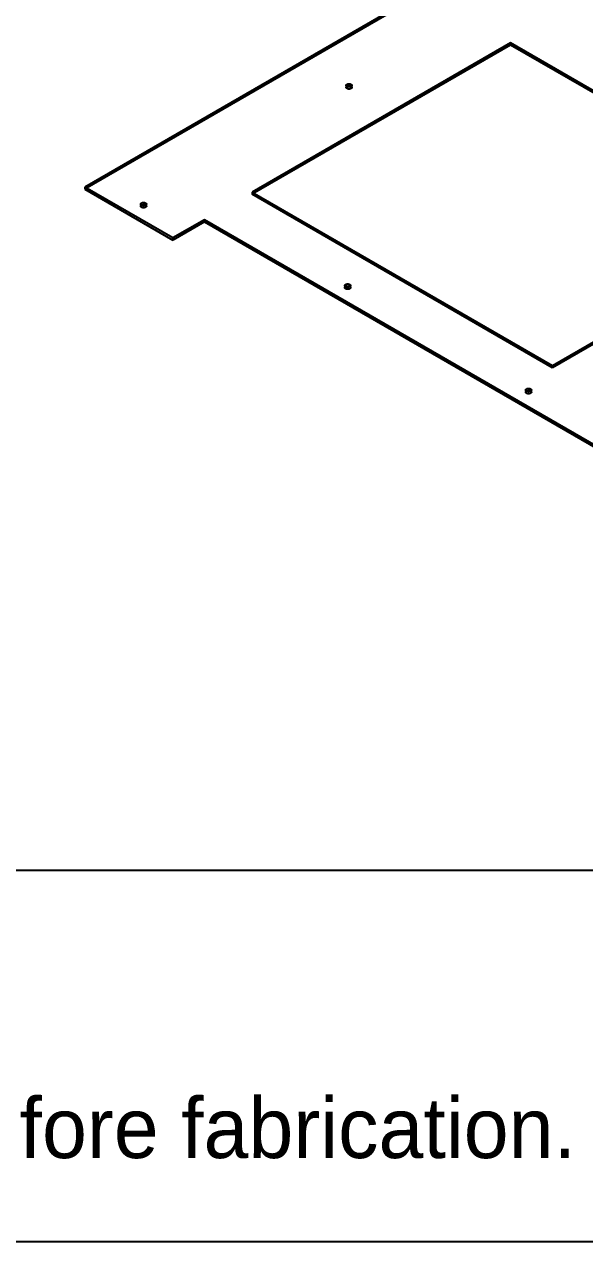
# Model space of a CAD drawing. Header units: inches. Extents: x 5 to 369, y 5 to 237.
# Drawn here: x 97.32 to 115.76, y 5.19 to 45.23 of the extents above; entities that cross this region are included whole.
import ezdxf

# ---------------------------------------------------------------- set-up
doc = ezdxf.new("R2010")
doc.units = ezdxf.units.IN
doc.header["$MEASUREMENT"] = 0

msp = doc.modelspace()

# ---------------------------------------------------------------- linework, layer by layer
at = {"layer": 'OUTLINE'}
for p, q in [((113.319, 47.972), (99.306, 39.881)), ((113.319, 47.902), (99.306, 39.812)), ((113.319, 44.623), (104.814, 39.712)), ((113.319, 44.553), (104.814, 39.643)), ((123.199, 38.919), (113.319, 44.623)), ((113.319, 44.623), (113.319, 44.553)), ((123.199, 38.849), (113.319, 44.553)), ((107.911, 43.241), (107.912, 43.243)), ((107.912, 43.243), (107.913, 43.246)), ((107.913, 43.246), (107.915, 43.248)), ((107.915, 43.248), (107.917, 43.25)), ((107.917, 43.25), (107.919, 43.253)), ((107.919, 43.253), (107.921, 43.255)), ((107.921, 43.255), (107.924, 43.257)), ((107.924, 43.257), (107.926, 43.26)), ((107.926, 43.26), (107.929, 43.262)), ((107.929, 43.262), (107.932, 43.264)), ((107.932, 43.264), (107.935, 43.266)), ((107.935, 43.266), (107.939, 43.267)), ((107.939, 43.267), (107.942, 43.269)), ((107.942, 43.269), (107.946, 43.271)), ((107.946, 43.271), (107.95, 43.272)), ((107.95, 43.272), (107.953, 43.274)), ((107.953, 43.274), (107.957, 43.275)), ((107.957, 43.275), (107.962, 43.276)), ((107.962, 43.276), (107.966, 43.277)), ((107.966, 43.277), (107.97, 43.278)), ((107.97, 43.278), (107.974, 43.279)), ((107.974, 43.279), (107.979, 43.28)), ((107.979, 43.28), (107.983, 43.28)), ((107.983, 43.28), (107.988, 43.281)), ((107.988, 43.281), (107.992, 43.281)), ((107.992, 43.281), (107.997, 43.281)), ((107.997, 43.281), (108.001, 43.281)), ((108.001, 43.281), (108.006, 43.281)), ((108.006, 43.281), (108.011, 43.281)), ((108.011, 43.281), (108.015, 43.281)), ((108.015, 43.281), (108.02, 43.28)), ((108.02, 43.28), (108.024, 43.28)), ((108.024, 43.28), (108.029, 43.279)), ((108.029, 43.279), (108.033, 43.278)), ((108.033, 43.278), (108.037, 43.277)), ((108.037, 43.277), (108.041, 43.276)), ((108.041, 43.276), (108.046, 43.275)), ((108.046, 43.275), (108.05, 43.274)), ((108.05, 43.274), (108.053, 43.272)), ((108.053, 43.272), (108.057, 43.271)), ((108.057, 43.271), (108.061, 43.269)), ((108.061, 43.269), (108.064, 43.267)), ((108.064, 43.267), (108.068, 43.266)), ((108.068, 43.266), (108.071, 43.264)), ((108.068, 43.196), (108.068, 43.266)), ((108.071, 43.264), (108.074, 43.262)), ((108.074, 43.262), (108.077, 43.26)), ((108.077, 43.26), (108.079, 43.257)), ((108.079, 43.257), (108.082, 43.255)), ((108.082, 43.255), (108.084, 43.253)), ((108.084, 43.253), (108.086, 43.25)), ((108.086, 43.25), (108.088, 43.248)), ((108.088, 43.248), (108.09, 43.246)), ((108.09, 43.246), (108.091, 43.243)), ((108.091, 43.243), (108.092, 43.241)), ((107.908, 43.233), (107.909, 43.235)), ((107.908, 43.23), (107.908, 43.233)), ((107.908, 43.227), (107.908, 43.23)), ((107.908, 43.225), (107.908, 43.227)), ((107.908, 43.222), (107.908, 43.225)), ((107.909, 43.219), (107.908, 43.222)), ((107.908, 43.163), (107.909, 43.166)), ((107.908, 43.16), (107.908, 43.163)), ((107.908, 43.158), (107.908, 43.16)), ((107.908, 43.155), (107.908, 43.158)), ((107.908, 43.152), (107.908, 43.155)), ((107.909, 43.15), (107.908, 43.152)), ((107.909, 43.235), (107.91, 43.238)), ((107.91, 43.217), (107.909, 43.219)), ((107.909, 43.166), (107.91, 43.168)), ((107.91, 43.147), (107.909, 43.15)), ((107.91, 43.238), (107.911, 43.241)), ((107.911, 43.214), (107.91, 43.217)), ((107.91, 43.168), (107.911, 43.171)), ((107.911, 43.144), (107.91, 43.147)), ((107.912, 43.212), (107.911, 43.214)), ((107.911, 43.171), (107.912, 43.173)), ((107.912, 43.142), (107.911, 43.144)), ((107.913, 43.209), (107.912, 43.212)), ((107.912, 43.173), (107.913, 43.176)), ((107.913, 43.139), (107.912, 43.142)), ((107.915, 43.207), (107.913, 43.209)), ((107.913, 43.176), (107.915, 43.178)), ((107.915, 43.137), (107.913, 43.139)), ((107.917, 43.204), (107.915, 43.207)), ((107.915, 43.178), (107.917, 43.181)), ((107.917, 43.135), (107.915, 43.137)), ((107.919, 43.202), (107.917, 43.204)), ((107.917, 43.181), (107.919, 43.183)), ((107.919, 43.132), (107.917, 43.135)), ((107.921, 43.2), (107.919, 43.202)), ((107.919, 43.183), (107.921, 43.185)), ((107.921, 43.13), (107.919, 43.132)), ((107.924, 43.197), (107.921, 43.2)), ((107.921, 43.185), (107.924, 43.188)), ((107.924, 43.128), (107.921, 43.13)), ((107.926, 43.195), (107.924, 43.197)), ((107.924, 43.188), (107.926, 43.19)), ((107.926, 43.125), (107.924, 43.128)), ((107.929, 43.193), (107.926, 43.195)), ((107.926, 43.19), (107.929, 43.192)), ((107.929, 43.123), (107.926, 43.125)), ((107.929, 43.192), (107.932, 43.194)), ((107.932, 43.191), (107.929, 43.193)), ((107.932, 43.121), (107.929, 43.123)), ((107.932, 43.194), (107.935, 43.196)), ((107.935, 43.189), (107.932, 43.191)), ((107.935, 43.119), (107.932, 43.121)), ((107.935, 43.196), (107.939, 43.198)), ((107.939, 43.187), (107.935, 43.189)), ((107.935, 43.119), (107.935, 43.189)), ((107.939, 43.118), (107.935, 43.119)), ((107.939, 43.198), (107.942, 43.199)), ((107.942, 43.186), (107.939, 43.187)), ((107.942, 43.116), (107.939, 43.118)), ((107.942, 43.199), (107.946, 43.201)), ((107.946, 43.184), (107.942, 43.186)), ((107.946, 43.114), (107.942, 43.116)), ((107.946, 43.201), (107.95, 43.202)), ((107.95, 43.183), (107.946, 43.184)), ((107.95, 43.113), (107.946, 43.114)), ((107.95, 43.202), (107.953, 43.204)), ((107.953, 43.181), (107.95, 43.183)), ((107.953, 43.111), (107.95, 43.113)), ((107.953, 43.204), (107.957, 43.205)), ((107.957, 43.18), (107.953, 43.181)), ((107.957, 43.11), (107.953, 43.111)), ((107.957, 43.205), (107.962, 43.206)), ((107.962, 43.179), (107.957, 43.18)), ((107.962, 43.109), (107.957, 43.11)), ((107.962, 43.206), (107.966, 43.207)), ((107.966, 43.178), (107.962, 43.179)), ((107.966, 43.108), (107.962, 43.109)), ((107.966, 43.207), (107.97, 43.208)), ((107.97, 43.177), (107.966, 43.178)), ((107.97, 43.107), (107.966, 43.108)), ((107.97, 43.208), (107.974, 43.209)), ((107.974, 43.176), (107.97, 43.177)), ((107.974, 43.106), (107.97, 43.107)), ((107.974, 43.209), (107.979, 43.21)), ((107.979, 43.175), (107.974, 43.176)), ((107.979, 43.105), (107.974, 43.106)), ((107.979, 43.21), (107.983, 43.211)), ((107.983, 43.174), (107.979, 43.175)), ((107.983, 43.105), (107.979, 43.105)), ((107.983, 43.211), (107.988, 43.211)), ((107.988, 43.174), (107.983, 43.174)), ((107.988, 43.104), (107.983, 43.105)), ((107.988, 43.211), (107.992, 43.211)), ((107.992, 43.174), (107.988, 43.174)), ((107.992, 43.104), (107.988, 43.104)), ((107.992, 43.211), (107.997, 43.212)), ((107.997, 43.173), (107.992, 43.174)), ((107.997, 43.104), (107.992, 43.104)), ((107.997, 43.212), (108.001, 43.212)), ((108.001, 43.173), (107.997, 43.173)), ((108.001, 43.104), (107.997, 43.104)), ((108.001, 43.212), (108.006, 43.212)), ((108.006, 43.173), (108.001, 43.173)), ((108.006, 43.104), (108.001, 43.104)), ((108.006, 43.212), (108.011, 43.211)), ((108.011, 43.174), (108.006, 43.173)), ((108.011, 43.104), (108.006, 43.104)), ((108.011, 43.211), (108.015, 43.211)), ((108.015, 43.174), (108.011, 43.174)), ((108.015, 43.104), (108.011, 43.104)), ((108.015, 43.211), (108.02, 43.211)), ((108.02, 43.174), (108.015, 43.174)), ((108.02, 43.105), (108.015, 43.104)), ((108.02, 43.211), (108.024, 43.21)), ((108.024, 43.175), (108.02, 43.174)), ((108.024, 43.105), (108.02, 43.105)), ((108.024, 43.21), (108.029, 43.209)), ((108.029, 43.176), (108.024, 43.175)), ((108.029, 43.106), (108.024, 43.105)), ((108.029, 43.209), (108.033, 43.208)), ((108.033, 43.177), (108.029, 43.176)), ((108.033, 43.107), (108.029, 43.106)), ((108.033, 43.208), (108.037, 43.207)), ((108.037, 43.178), (108.033, 43.177)), ((108.037, 43.108), (108.033, 43.107)), ((108.037, 43.207), (108.041, 43.206)), ((108.041, 43.179), (108.037, 43.178)), ((108.041, 43.109), (108.037, 43.108)), ((108.041, 43.206), (108.046, 43.205)), ((108.046, 43.18), (108.041, 43.179)), ((108.046, 43.11), (108.041, 43.109)), ((108.046, 43.205), (108.05, 43.204)), ((108.05, 43.181), (108.046, 43.18)), ((108.05, 43.111), (108.046, 43.11)), ((108.05, 43.204), (108.053, 43.202)), ((108.053, 43.183), (108.05, 43.181)), ((108.053, 43.113), (108.05, 43.111)), ((108.053, 43.202), (108.057, 43.201)), ((108.057, 43.184), (108.053, 43.183)), ((108.057, 43.114), (108.053, 43.113)), ((108.057, 43.201), (108.061, 43.199)), ((108.061, 43.186), (108.057, 43.184)), ((108.061, 43.116), (108.057, 43.114)), ((108.061, 43.199), (108.064, 43.198)), ((108.064, 43.187), (108.061, 43.186)), ((108.064, 43.118), (108.061, 43.116)), ((108.064, 43.198), (108.068, 43.196)), ((108.068, 43.189), (108.064, 43.187)), ((108.068, 43.119), (108.064, 43.118)), ((108.068, 43.196), (108.071, 43.194)), ((108.071, 43.191), (108.068, 43.189)), ((108.071, 43.121), (108.068, 43.119)), ((108.071, 43.194), (108.074, 43.192)), ((108.074, 43.193), (108.071, 43.191)), ((108.074, 43.123), (108.071, 43.121)), ((108.077, 43.195), (108.074, 43.193)), ((108.074, 43.192), (108.077, 43.19)), ((108.077, 43.125), (108.074, 43.123)), ((108.079, 43.197), (108.077, 43.195)), ((108.077, 43.19), (108.079, 43.188)), ((108.079, 43.128), (108.077, 43.125)), ((108.082, 43.2), (108.079, 43.197)), ((108.079, 43.188), (108.082, 43.185)), ((108.082, 43.13), (108.079, 43.128)), ((108.084, 43.202), (108.082, 43.2)), ((108.082, 43.185), (108.084, 43.183)), ((108.084, 43.132), (108.082, 43.13)), ((108.086, 43.204), (108.084, 43.202)), ((108.084, 43.183), (108.086, 43.181)), ((108.086, 43.135), (108.084, 43.132)), ((108.088, 43.207), (108.086, 43.204)), ((108.086, 43.181), (108.088, 43.178)), ((108.088, 43.137), (108.086, 43.135)), ((108.09, 43.209), (108.088, 43.207)), ((108.088, 43.178), (108.09, 43.176)), ((108.09, 43.139), (108.088, 43.137)), ((108.091, 43.212), (108.09, 43.209)), ((108.09, 43.176), (108.091, 43.173)), ((108.091, 43.142), (108.09, 43.139)), ((108.092, 43.214), (108.091, 43.212)), ((108.091, 43.173), (108.092, 43.171)), ((108.092, 43.144), (108.091, 43.142)), ((108.092, 43.241), (108.093, 43.238)), ((108.093, 43.217), (108.092, 43.214)), ((108.092, 43.171), (108.093, 43.168)), ((108.093, 43.147), (108.092, 43.144)), ((108.093, 43.238), (108.094, 43.235)), ((108.094, 43.219), (108.093, 43.217)), ((108.093, 43.168), (108.094, 43.166)), ((108.094, 43.15), (108.093, 43.147)), ((108.094, 43.235), (108.095, 43.233)), ((108.095, 43.222), (108.094, 43.219)), ((108.094, 43.166), (108.095, 43.163)), ((108.095, 43.152), (108.094, 43.15)), ((108.095, 43.233), (108.095, 43.23)), ((108.095, 43.23), (108.095, 43.227)), ((108.095, 43.227), (108.095, 43.225)), ((108.095, 43.225), (108.095, 43.222)), ((108.095, 43.163), (108.095, 43.16)), ((108.095, 43.16), (108.095, 43.158)), ((108.095, 43.158), (108.095, 43.155)), ((108.095, 43.155), (108.095, 43.152)), ((99.306, 39.881), (99.306, 39.812)), ((102.206, 38.207), (99.306, 39.881)), ((99.306, 39.812), (102.206, 38.137)), ((104.814, 39.712), (114.694, 34.008)), ((104.814, 39.712), (104.814, 39.643)), ((114.694, 33.938), (104.814, 39.643)), ((101.146, 39.328), (101.147, 39.331)), ((101.146, 39.326), (101.146, 39.328)), ((101.146, 39.323), (101.146, 39.326)), ((101.146, 39.32), (101.146, 39.323)), ((101.146, 39.318), (101.146, 39.32)), ((101.147, 39.315), (101.146, 39.318)), ((101.146, 39.259), (101.147, 39.261)), ((101.146, 39.256), (101.146, 39.259)), ((101.146, 39.253), (101.146, 39.256)), ((101.146, 39.251), (101.146, 39.253)), ((101.146, 39.248), (101.146, 39.251)), ((101.147, 39.245), (101.146, 39.248)), ((101.147, 39.331), (101.148, 39.334)), ((101.148, 39.313), (101.147, 39.315)), ((101.147, 39.261), (101.148, 39.264)), ((101.148, 39.243), (101.147, 39.245)), ((101.148, 39.334), (101.149, 39.336)), ((101.149, 39.31), (101.148, 39.313)), ((101.148, 39.264), (101.149, 39.266)), ((101.149, 39.24), (101.148, 39.243)), ((101.149, 39.336), (101.15, 39.339)), ((101.15, 39.307), (101.149, 39.31)), ((101.149, 39.266), (101.15, 39.269)), ((101.15, 39.238), (101.149, 39.24)), ((101.15, 39.339), (101.151, 39.341)), ((101.151, 39.305), (101.15, 39.307)), ((101.15, 39.269), (101.151, 39.271)), ((101.151, 39.341), (101.153, 39.344)), ((101.153, 39.302), (101.151, 39.305)), ((101.151, 39.271), (101.153, 39.274)), ((101.153, 39.344), (101.155, 39.346)), ((101.155, 39.3), (101.153, 39.302)), ((101.153, 39.274), (101.155, 39.276)), ((101.155, 39.346), (101.157, 39.349)), ((101.157, 39.298), (101.155, 39.3)), ((101.155, 39.276), (101.157, 39.279)), ((101.157, 39.349), (101.159, 39.351)), ((101.159, 39.295), (101.157, 39.298)), ((101.157, 39.279), (101.159, 39.281)), ((101.159, 39.351), (101.161, 39.353)), ((101.161, 39.293), (101.159, 39.295)), ((101.159, 39.281), (101.161, 39.283)), ((101.161, 39.353), (101.164, 39.355)), ((101.164, 39.291), (101.161, 39.293)), ((101.161, 39.283), (101.164, 39.285)), ((101.164, 39.355), (101.167, 39.357)), ((101.167, 39.289), (101.164, 39.291)), ((101.164, 39.285), (101.167, 39.288)), ((101.167, 39.357), (101.17, 39.359)), ((101.167, 39.288), (101.17, 39.29)), ((101.17, 39.287), (101.167, 39.289)), ((101.17, 39.359), (101.173, 39.361)), ((101.17, 39.29), (101.173, 39.291)), ((101.173, 39.285), (101.17, 39.287)), ((101.173, 39.361), (101.176, 39.363)), ((101.173, 39.291), (101.176, 39.293)), ((101.173, 39.215), (101.173, 39.285)), ((101.176, 39.283), (101.173, 39.285)), ((101.176, 39.363), (101.18, 39.365)), ((101.176, 39.293), (101.18, 39.295)), ((101.18, 39.281), (101.176, 39.283)), ((101.18, 39.365), (101.184, 39.366)), ((101.18, 39.295), (101.184, 39.297)), ((101.184, 39.28), (101.18, 39.281)), ((101.184, 39.366), (101.187, 39.368)), ((101.184, 39.297), (101.187, 39.298)), ((101.187, 39.278), (101.184, 39.28)), ((101.187, 39.368), (101.191, 39.369)), ((101.187, 39.298), (101.191, 39.3)), ((101.191, 39.277), (101.187, 39.278)), ((101.191, 39.369), (101.195, 39.371)), ((101.191, 39.3), (101.195, 39.301)), ((101.195, 39.275), (101.191, 39.277)), ((101.195, 39.371), (101.199, 39.372)), ((101.195, 39.301), (101.199, 39.302)), ((101.199, 39.274), (101.195, 39.275)), ((101.199, 39.372), (101.203, 39.373)), ((101.199, 39.302), (101.203, 39.303)), ((101.203, 39.273), (101.199, 39.274)), ((101.203, 39.373), (101.208, 39.374)), ((101.203, 39.303), (101.208, 39.304)), ((101.208, 39.272), (101.203, 39.273)), ((101.208, 39.374), (101.212, 39.375)), ((101.208, 39.304), (101.212, 39.305)), ((101.212, 39.271), (101.208, 39.272)), ((101.212, 39.375), (101.217, 39.375)), ((101.212, 39.305), (101.217, 39.306)), ((101.217, 39.271), (101.212, 39.271)), ((101.217, 39.375), (101.221, 39.376)), ((101.217, 39.306), (101.221, 39.306)), ((101.221, 39.27), (101.217, 39.271)), ((101.221, 39.376), (101.225, 39.376)), ((101.221, 39.306), (101.225, 39.307)), ((101.225, 39.27), (101.221, 39.27)), ((101.225, 39.376), (101.23, 39.377)), ((101.225, 39.307), (101.23, 39.307)), ((101.23, 39.269), (101.225, 39.27)), ((101.23, 39.377), (101.235, 39.377)), ((101.23, 39.307), (101.235, 39.307)), ((101.235, 39.269), (101.23, 39.269)), ((101.235, 39.377), (101.239, 39.377)), ((101.235, 39.307), (101.239, 39.307)), ((101.239, 39.269), (101.235, 39.269)), ((101.239, 39.377), (101.244, 39.377)), ((101.239, 39.307), (101.244, 39.307)), ((101.244, 39.269), (101.239, 39.269)), ((101.244, 39.377), (101.248, 39.377)), ((101.244, 39.307), (101.248, 39.307)), ((101.248, 39.269), (101.244, 39.269)), ((101.248, 39.377), (101.253, 39.376)), ((101.248, 39.307), (101.253, 39.307)), ((101.253, 39.27), (101.248, 39.269)), ((101.253, 39.376), (101.257, 39.376)), ((101.253, 39.307), (101.257, 39.306)), ((101.257, 39.27), (101.253, 39.27)), ((101.257, 39.376), (101.262, 39.375)), ((101.257, 39.306), (101.262, 39.306)), ((101.262, 39.271), (101.257, 39.27)), ((101.262, 39.375), (101.266, 39.375)), ((101.262, 39.306), (101.266, 39.305)), ((101.266, 39.271), (101.262, 39.271)), ((101.266, 39.375), (101.271, 39.374)), ((101.266, 39.305), (101.271, 39.304)), ((101.271, 39.272), (101.266, 39.271)), ((101.271, 39.374), (101.275, 39.373)), ((101.271, 39.304), (101.275, 39.303)), ((101.275, 39.273), (101.271, 39.272)), ((101.275, 39.373), (101.279, 39.372)), ((101.275, 39.303), (101.279, 39.302)), ((101.279, 39.274), (101.275, 39.273)), ((101.279, 39.372), (101.283, 39.371)), ((101.279, 39.302), (101.283, 39.301)), ((101.283, 39.275), (101.279, 39.274)), ((101.283, 39.371), (101.287, 39.369)), ((101.283, 39.301), (101.287, 39.3)), ((101.287, 39.277), (101.283, 39.275)), ((101.287, 39.369), (101.291, 39.368)), ((101.287, 39.3), (101.291, 39.298)), ((101.291, 39.278), (101.287, 39.277)), ((101.291, 39.368), (101.295, 39.366)), ((101.291, 39.298), (101.295, 39.297)), ((101.295, 39.28), (101.291, 39.278)), ((101.295, 39.366), (101.299, 39.365)), ((101.295, 39.297), (101.299, 39.295)), ((101.299, 39.281), (101.295, 39.28)), ((101.299, 39.365), (101.302, 39.363)), ((101.299, 39.295), (101.302, 39.293)), ((101.302, 39.283), (101.299, 39.281)), ((101.302, 39.363), (101.305, 39.361)), ((101.302, 39.293), (101.305, 39.291)), ((101.305, 39.285), (101.302, 39.283)), ((101.305, 39.361), (101.308, 39.359)), ((101.305, 39.291), (101.305, 39.361)), ((101.305, 39.291), (101.308, 39.29)), ((101.308, 39.287), (101.305, 39.285)), ((101.308, 39.359), (101.311, 39.357)), ((101.308, 39.29), (101.311, 39.288)), ((101.311, 39.289), (101.308, 39.287)), ((101.311, 39.357), (101.314, 39.355)), ((101.314, 39.291), (101.311, 39.289)), ((101.311, 39.288), (101.314, 39.285)), ((101.314, 39.355), (101.317, 39.353)), ((101.317, 39.293), (101.314, 39.291)), ((101.314, 39.285), (101.317, 39.283)), ((101.317, 39.353), (101.319, 39.351)), ((101.319, 39.295), (101.317, 39.293)), ((101.317, 39.283), (101.319, 39.281)), ((101.319, 39.351), (101.322, 39.349)), ((101.322, 39.298), (101.319, 39.295)), ((101.319, 39.281), (101.322, 39.279)), ((101.322, 39.349), (101.324, 39.346)), ((101.324, 39.3), (101.322, 39.298)), ((101.322, 39.279), (101.324, 39.276)), ((101.324, 39.346), (101.326, 39.344)), ((101.326, 39.302), (101.324, 39.3)), ((101.324, 39.276), (101.326, 39.274)), ((101.326, 39.344), (101.327, 39.341)), ((101.327, 39.305), (101.326, 39.302)), ((101.326, 39.274), (101.327, 39.271)), ((101.327, 39.341), (101.329, 39.339)), ((101.329, 39.307), (101.327, 39.305)), ((101.327, 39.271), (101.329, 39.269)), ((101.329, 39.339), (101.33, 39.336)), ((101.33, 39.31), (101.329, 39.307)), ((101.329, 39.269), (101.33, 39.266)), ((101.33, 39.24), (101.329, 39.238)), ((101.33, 39.336), (101.331, 39.334)), ((101.331, 39.313), (101.33, 39.31)), ((101.33, 39.266), (101.331, 39.264)), ((101.331, 39.243), (101.33, 39.24)), ((101.331, 39.334), (101.332, 39.331)), ((101.332, 39.315), (101.331, 39.313)), ((101.331, 39.264), (101.332, 39.261)), ((101.332, 39.245), (101.331, 39.243)), ((101.332, 39.331), (101.332, 39.328)), ((101.332, 39.328), (101.333, 39.326)), ((101.333, 39.32), (101.332, 39.318)), ((101.332, 39.318), (101.332, 39.315)), ((101.332, 39.261), (101.332, 39.259)), ((101.332, 39.259), (101.333, 39.256)), ((101.333, 39.251), (101.332, 39.248)), ((101.332, 39.248), (101.332, 39.245)), ((101.333, 39.326), (101.333, 39.323)), ((101.333, 39.323), (101.333, 39.32)), ((101.333, 39.256), (101.333, 39.253)), ((101.333, 39.253), (101.333, 39.251)), ((101.151, 39.235), (101.15, 39.238)), ((101.153, 39.233), (101.151, 39.235)), ((101.155, 39.23), (101.153, 39.233)), ((101.157, 39.228), (101.155, 39.23)), ((101.159, 39.226), (101.157, 39.228)), ((101.161, 39.223), (101.159, 39.226)), ((101.164, 39.221), (101.161, 39.223)), ((101.167, 39.219), (101.164, 39.221)), ((101.17, 39.217), (101.167, 39.219)), ((101.173, 39.215), (101.17, 39.217)), ((101.176, 39.213), (101.173, 39.215)), ((101.18, 39.212), (101.176, 39.213)), ((101.184, 39.21), (101.18, 39.212)), ((101.187, 39.208), (101.184, 39.21)), ((101.191, 39.207), (101.187, 39.208)), ((101.195, 39.206), (101.191, 39.207)), ((101.199, 39.205), (101.195, 39.206)), ((101.203, 39.203), (101.199, 39.205)), ((101.208, 39.202), (101.203, 39.203)), ((101.212, 39.202), (101.208, 39.202)), ((101.217, 39.201), (101.212, 39.202)), ((101.221, 39.2), (101.217, 39.201)), ((101.225, 39.2), (101.221, 39.2)), ((101.23, 39.2), (101.225, 39.2)), ((101.235, 39.199), (101.23, 39.2)), ((101.239, 39.199), (101.235, 39.199)), ((101.244, 39.199), (101.239, 39.199)), ((101.248, 39.2), (101.244, 39.199)), ((101.253, 39.2), (101.248, 39.2)), ((101.257, 39.2), (101.253, 39.2)), ((101.262, 39.201), (101.257, 39.2)), ((101.266, 39.202), (101.262, 39.201)), ((101.271, 39.202), (101.266, 39.202)), ((101.275, 39.203), (101.271, 39.202)), ((101.279, 39.205), (101.275, 39.203)), ((101.283, 39.206), (101.279, 39.205)), ((101.287, 39.207), (101.283, 39.206)), ((101.291, 39.208), (101.287, 39.207)), ((101.295, 39.21), (101.291, 39.208)), ((101.299, 39.212), (101.295, 39.21)), ((101.302, 39.213), (101.299, 39.212)), ((101.305, 39.215), (101.302, 39.213)), ((101.308, 39.217), (101.305, 39.215)), ((101.311, 39.219), (101.308, 39.217)), ((101.314, 39.221), (101.311, 39.219)), ((101.317, 39.223), (101.314, 39.221)), ((101.319, 39.226), (101.317, 39.223)), ((101.322, 39.228), (101.319, 39.226)), ((101.324, 39.23), (101.322, 39.228)), ((101.326, 39.233), (101.324, 39.23)), ((101.327, 39.235), (101.326, 39.233)), ((101.329, 39.238), (101.327, 39.235)), ((114.694, 34.008), (123.199, 38.919)), ((123.199, 38.849), (114.694, 33.938)), ((103.243, 38.805), (102.206, 38.207)), ((103.243, 38.735), (102.206, 38.137)), ((103.243, 38.805), (103.243, 38.735)), ((128.26, 24.361), (103.243, 38.805)), ((103.243, 38.735), (128.26, 24.292)), ((102.206, 38.137), (102.206, 38.207)), ((107.863, 36.647), (107.864, 36.65)), ((107.863, 36.645), (107.863, 36.647)), ((107.863, 36.642), (107.863, 36.645)), ((107.863, 36.64), (107.863, 36.642)), ((107.863, 36.637), (107.863, 36.64)), ((107.864, 36.634), (107.863, 36.637)), ((107.863, 36.578), (107.864, 36.58)), ((107.863, 36.575), (107.863, 36.578)), ((107.863, 36.572), (107.863, 36.575)), ((107.863, 36.57), (107.863, 36.572)), ((107.863, 36.567), (107.863, 36.57)), ((107.864, 36.564), (107.863, 36.567)), ((107.864, 36.653), (107.866, 36.655)), ((107.864, 36.65), (107.864, 36.653)), ((107.864, 36.632), (107.864, 36.634)), ((107.866, 36.629), (107.864, 36.632)), ((107.864, 36.583), (107.866, 36.586)), ((107.864, 36.58), (107.864, 36.583)), ((107.864, 36.562), (107.864, 36.564)), ((107.866, 36.559), (107.864, 36.562)), ((107.866, 36.655), (107.867, 36.658)), ((107.867, 36.627), (107.866, 36.629)), ((107.866, 36.586), (107.867, 36.588)), ((107.867, 36.557), (107.866, 36.559)), ((107.867, 36.658), (107.868, 36.66)), ((107.868, 36.624), (107.867, 36.627)), ((107.867, 36.588), (107.868, 36.591)), ((107.868, 36.554), (107.867, 36.557)), ((107.868, 36.66), (107.87, 36.663)), ((107.87, 36.622), (107.868, 36.624)), ((107.868, 36.591), (107.87, 36.593)), ((107.87, 36.552), (107.868, 36.554)), ((107.87, 36.663), (107.872, 36.665)), ((107.872, 36.619), (107.87, 36.622)), ((107.87, 36.593), (107.872, 36.595)), ((107.872, 36.549), (107.87, 36.552)), ((107.872, 36.665), (107.874, 36.668)), ((107.874, 36.617), (107.872, 36.619)), ((107.872, 36.595), (107.874, 36.598)), ((107.874, 36.547), (107.872, 36.549)), ((107.874, 36.668), (107.876, 36.67)), ((107.876, 36.614), (107.874, 36.617)), ((107.874, 36.598), (107.876, 36.6)), ((107.876, 36.545), (107.874, 36.547)), ((107.876, 36.67), (107.878, 36.672)), ((107.878, 36.612), (107.876, 36.614)), ((107.876, 36.6), (107.878, 36.602)), ((107.878, 36.542), (107.876, 36.545)), ((107.878, 36.672), (107.881, 36.674)), ((107.881, 36.61), (107.878, 36.612)), ((107.878, 36.602), (107.881, 36.605)), ((107.881, 36.54), (107.878, 36.542)), ((107.881, 36.674), (107.884, 36.676)), ((107.884, 36.608), (107.881, 36.61)), ((107.881, 36.605), (107.884, 36.607)), ((107.884, 36.538), (107.881, 36.54)), ((107.884, 36.676), (107.887, 36.678)), ((107.884, 36.607), (107.887, 36.609)), ((107.887, 36.606), (107.884, 36.608)), ((107.887, 36.536), (107.884, 36.538)), ((107.887, 36.678), (107.89, 36.68)), ((107.887, 36.609), (107.89, 36.611)), ((107.89, 36.604), (107.887, 36.606)), ((107.89, 36.534), (107.887, 36.536)), ((107.89, 36.68), (107.893, 36.682)), ((107.89, 36.611), (107.893, 36.612)), ((107.89, 36.534), (107.89, 36.604)), ((107.893, 36.602), (107.89, 36.604)), ((107.893, 36.532), (107.89, 36.534)), ((107.893, 36.682), (107.897, 36.684)), ((107.893, 36.612), (107.897, 36.614)), ((107.897, 36.6), (107.893, 36.602)), ((107.897, 36.531), (107.893, 36.532)), ((107.897, 36.684), (107.9, 36.686)), ((107.897, 36.614), (107.9, 36.616)), ((107.9, 36.599), (107.897, 36.6)), ((107.9, 36.529), (107.897, 36.531)), ((107.9, 36.686), (107.904, 36.687)), ((107.9, 36.616), (107.904, 36.617)), ((107.904, 36.597), (107.9, 36.599)), ((107.904, 36.528), (107.9, 36.529)), ((107.904, 36.687), (107.908, 36.688)), ((107.904, 36.617), (107.908, 36.619)), ((107.908, 36.596), (107.904, 36.597)), ((107.908, 36.526), (107.904, 36.528)), ((107.908, 36.688), (107.912, 36.69)), ((107.908, 36.619), (107.912, 36.62)), ((107.912, 36.595), (107.908, 36.596)), ((107.912, 36.525), (107.908, 36.526)), ((107.912, 36.69), (107.916, 36.691)), ((107.912, 36.62), (107.916, 36.621)), ((107.916, 36.593), (107.912, 36.595)), ((107.916, 36.524), (107.912, 36.525)), ((107.916, 36.691), (107.92, 36.692)), ((107.916, 36.621), (107.92, 36.622)), ((107.92, 36.592), (107.916, 36.593)), ((107.92, 36.523), (107.916, 36.524)), ((107.92, 36.692), (107.925, 36.693)), ((107.92, 36.622), (107.925, 36.623)), ((107.925, 36.591), (107.92, 36.592)), ((107.925, 36.522), (107.92, 36.523)), ((107.925, 36.693), (107.929, 36.694)), ((107.925, 36.623), (107.929, 36.624)), ((107.929, 36.591), (107.925, 36.591)), ((107.929, 36.521), (107.925, 36.522)), ((107.929, 36.694), (107.933, 36.695)), ((107.929, 36.624), (107.933, 36.625)), ((107.933, 36.59), (107.929, 36.591)), ((107.933, 36.52), (107.929, 36.521)), ((107.933, 36.695), (107.938, 36.695)), ((107.933, 36.625), (107.938, 36.625)), ((107.938, 36.589), (107.933, 36.59)), ((107.938, 36.519), (107.933, 36.52)), ((107.938, 36.695), (107.942, 36.696)), ((107.938, 36.625), (107.942, 36.626)), ((107.942, 36.589), (107.938, 36.589)), ((107.942, 36.519), (107.938, 36.519)), ((107.942, 36.696), (107.947, 36.696)), ((107.942, 36.626), (107.947, 36.626)), ((107.947, 36.588), (107.942, 36.589)), ((107.947, 36.519), (107.942, 36.519)), ((107.947, 36.696), (107.952, 36.696)), ((107.947, 36.626), (107.952, 36.626)), ((107.952, 36.588), (107.947, 36.588)), ((107.952, 36.519), (107.947, 36.519)), ((107.952, 36.696), (107.956, 36.696)), ((107.952, 36.626), (107.956, 36.626)), ((107.956, 36.588), (107.952, 36.588)), ((107.956, 36.518), (107.952, 36.519)), ((107.956, 36.696), (107.961, 36.696)), ((107.956, 36.626), (107.961, 36.626)), ((107.961, 36.588), (107.956, 36.588)), ((107.961, 36.519), (107.956, 36.518)), ((107.961, 36.696), (107.965, 36.696)), ((107.961, 36.626), (107.965, 36.626)), ((107.965, 36.588), (107.961, 36.588)), ((107.965, 36.519), (107.961, 36.519)), ((107.965, 36.696), (107.97, 36.696)), ((107.965, 36.626), (107.97, 36.626)), ((107.97, 36.589), (107.965, 36.588)), ((107.97, 36.519), (107.965, 36.519)), ((107.97, 36.696), (107.974, 36.695)), ((107.97, 36.626), (107.974, 36.625)), ((107.974, 36.589), (107.97, 36.589)), ((107.974, 36.519), (107.97, 36.519)), ((107.974, 36.695), (107.979, 36.695)), ((107.974, 36.625), (107.979, 36.625)), ((107.979, 36.59), (107.974, 36.589)), ((107.979, 36.52), (107.974, 36.519)), ((107.979, 36.695), (107.983, 36.694)), ((107.979, 36.625), (107.983, 36.624)), ((107.983, 36.591), (107.979, 36.59)), ((107.983, 36.521), (107.979, 36.52)), ((107.983, 36.694), (107.988, 36.693)), ((107.983, 36.624), (107.988, 36.623)), ((107.988, 36.591), (107.983, 36.591)), ((107.988, 36.522), (107.983, 36.521)), ((107.988, 36.693), (107.992, 36.692)), ((107.988, 36.623), (107.992, 36.622)), ((107.992, 36.592), (107.988, 36.591)), ((107.992, 36.523), (107.988, 36.522)), ((107.992, 36.692), (107.996, 36.691)), ((107.992, 36.622), (107.996, 36.621)), ((107.996, 36.593), (107.992, 36.592)), ((107.996, 36.524), (107.992, 36.523)), ((107.996, 36.691), (108, 36.69)), ((107.996, 36.621), (108, 36.62)), ((108, 36.595), (107.996, 36.593)), ((108, 36.525), (107.996, 36.524)), ((108, 36.69), (108.004, 36.688)), ((108, 36.62), (108.004, 36.619)), ((108.004, 36.596), (108, 36.595)), ((108.004, 36.526), (108, 36.525)), ((108.004, 36.688), (108.008, 36.687)), ((108.004, 36.619), (108.008, 36.617)), ((108.008, 36.597), (108.004, 36.596)), ((108.008, 36.528), (108.004, 36.526)), ((108.008, 36.687), (108.012, 36.686)), ((108.008, 36.617), (108.012, 36.616)), ((108.012, 36.599), (108.008, 36.597)), ((108.012, 36.529), (108.008, 36.528)), ((108.012, 36.686), (108.015, 36.684)), ((108.012, 36.616), (108.015, 36.614)), ((108.015, 36.6), (108.012, 36.599)), ((108.015, 36.531), (108.012, 36.529)), ((108.015, 36.684), (108.019, 36.682)), ((108.015, 36.614), (108.019, 36.612)), ((108.019, 36.602), (108.015, 36.6)), ((108.019, 36.532), (108.015, 36.531)), ((108.019, 36.682), (108.022, 36.68)), ((108.019, 36.612), (108.022, 36.611)), ((108.022, 36.604), (108.019, 36.602)), ((108.022, 36.534), (108.019, 36.532)), ((108.022, 36.68), (108.025, 36.678)), ((108.022, 36.611), (108.022, 36.68)), ((108.022, 36.611), (108.025, 36.609)), ((108.025, 36.606), (108.022, 36.604)), ((108.025, 36.536), (108.022, 36.534)), ((108.025, 36.678), (108.028, 36.676)), ((108.025, 36.609), (108.028, 36.607)), ((108.028, 36.608), (108.025, 36.606)), ((108.028, 36.538), (108.025, 36.536)), ((108.028, 36.676), (108.031, 36.674)), ((108.031, 36.61), (108.028, 36.608)), ((108.028, 36.607), (108.031, 36.605)), ((108.031, 36.54), (108.028, 36.538)), ((108.031, 36.674), (108.034, 36.672)), ((108.034, 36.612), (108.031, 36.61)), ((108.031, 36.605), (108.034, 36.602)), ((108.034, 36.542), (108.031, 36.54)), ((108.034, 36.672), (108.036, 36.67)), ((108.036, 36.614), (108.034, 36.612)), ((108.034, 36.602), (108.036, 36.6)), ((108.036, 36.545), (108.034, 36.542)), ((108.036, 36.67), (108.039, 36.668)), ((108.039, 36.617), (108.036, 36.614)), ((108.036, 36.6), (108.039, 36.598)), ((108.039, 36.547), (108.036, 36.545)), ((108.039, 36.668), (108.041, 36.665)), ((108.041, 36.619), (108.039, 36.617)), ((108.039, 36.598), (108.041, 36.595)), ((108.041, 36.549), (108.039, 36.547)), ((108.041, 36.665), (108.043, 36.663)), ((108.043, 36.622), (108.041, 36.619)), ((108.041, 36.595), (108.043, 36.593)), ((108.043, 36.552), (108.041, 36.549)), ((108.043, 36.663), (108.044, 36.66)), ((108.044, 36.624), (108.043, 36.622)), ((108.043, 36.593), (108.044, 36.591)), ((108.044, 36.554), (108.043, 36.552)), ((108.044, 36.66), (108.046, 36.658)), ((108.046, 36.627), (108.044, 36.624)), ((108.044, 36.591), (108.046, 36.588)), ((108.046, 36.557), (108.044, 36.554)), ((108.046, 36.658), (108.047, 36.655)), ((108.047, 36.629), (108.046, 36.627)), ((108.046, 36.588), (108.047, 36.586)), ((108.047, 36.559), (108.046, 36.557)), ((108.047, 36.655), (108.048, 36.653)), ((108.048, 36.632), (108.047, 36.629)), ((108.047, 36.586), (108.048, 36.583)), ((108.048, 36.562), (108.047, 36.559)), ((108.048, 36.653), (108.049, 36.65)), ((108.049, 36.634), (108.048, 36.632)), ((108.048, 36.583), (108.049, 36.58)), ((108.049, 36.564), (108.048, 36.562)), ((108.049, 36.65), (108.049, 36.647)), ((108.049, 36.647), (108.05, 36.645)), ((108.05, 36.64), (108.049, 36.637)), ((108.049, 36.637), (108.049, 36.634)), ((108.049, 36.58), (108.049, 36.578)), ((108.049, 36.578), (108.05, 36.575)), ((108.05, 36.57), (108.049, 36.567)), ((108.049, 36.567), (108.049, 36.564)), ((108.05, 36.645), (108.05, 36.642)), ((108.05, 36.642), (108.05, 36.64)), ((108.05, 36.575), (108.05, 36.572)), ((108.05, 36.572), (108.05, 36.57)), ((114.694, 34.008), (114.694, 33.938)), ((113.826, 33.231), (113.828, 33.233)), ((113.828, 33.233), (113.83, 33.236)), ((113.83, 33.236), (113.833, 33.238)), ((113.833, 33.238), (113.836, 33.24)), ((113.836, 33.24), (113.839, 33.242)), ((113.839, 33.242), (113.842, 33.244)), ((113.842, 33.244), (113.845, 33.246)), ((113.845, 33.246), (113.849, 33.247)), ((113.849, 33.247), (113.853, 33.249)), ((113.853, 33.249), (113.856, 33.251)), ((113.856, 33.251), (113.86, 33.252)), ((113.86, 33.252), (113.864, 33.253)), ((113.864, 33.253), (113.868, 33.254)), ((113.868, 33.254), (113.872, 33.256)), ((113.872, 33.256), (113.877, 33.256)), ((113.877, 33.256), (113.881, 33.257)), ((113.881, 33.257), (113.886, 33.258)), ((113.886, 33.258), (113.89, 33.259)), ((113.89, 33.259), (113.895, 33.259)), ((113.895, 33.259), (113.899, 33.259)), ((113.899, 33.259), (113.904, 33.26)), ((113.904, 33.26), (113.908, 33.26)), ((113.908, 33.26), (113.913, 33.26)), ((113.913, 33.26), (113.917, 33.259)), ((113.917, 33.259), (113.922, 33.259)), ((113.922, 33.259), (113.926, 33.259)), ((113.926, 33.259), (113.931, 33.258)), ((113.931, 33.258), (113.935, 33.257)), ((113.935, 33.257), (113.94, 33.256)), ((113.94, 33.256), (113.944, 33.256)), ((113.944, 33.256), (113.948, 33.254)), ((113.948, 33.254), (113.952, 33.253)), ((113.952, 33.253), (113.956, 33.252)), ((113.956, 33.252), (113.96, 33.251)), ((113.96, 33.251), (113.964, 33.249)), ((113.964, 33.249), (113.968, 33.247)), ((113.968, 33.247), (113.971, 33.246)), ((113.971, 33.246), (113.974, 33.244)), ((113.974, 33.174), (113.974, 33.244)), ((113.974, 33.244), (113.977, 33.242)), ((113.977, 33.242), (113.98, 33.24)), ((113.98, 33.24), (113.983, 33.238)), ((113.983, 33.238), (113.986, 33.236)), ((113.986, 33.236), (113.988, 33.233)), ((113.988, 33.233), (113.991, 33.231)), ((113.815, 33.211), (113.816, 33.214)), ((113.815, 33.208), (113.815, 33.211)), ((113.815, 33.206), (113.815, 33.208)), ((113.815, 33.203), (113.815, 33.206)), ((113.815, 33.2), (113.815, 33.203)), ((113.816, 33.198), (113.815, 33.2)), ((113.815, 33.141), (113.816, 33.144)), ((113.815, 33.139), (113.815, 33.141)), ((113.815, 33.136), (113.815, 33.139)), ((113.815, 33.133), (113.815, 33.136)), ((113.815, 33.131), (113.815, 33.133)), ((113.816, 33.128), (113.815, 33.131)), ((113.816, 33.214), (113.817, 33.216)), ((113.817, 33.195), (113.816, 33.198)), ((113.816, 33.144), (113.817, 33.146)), ((113.817, 33.125), (113.816, 33.128)), ((113.817, 33.216), (113.818, 33.219)), ((113.818, 33.193), (113.817, 33.195)), ((113.817, 33.146), (113.818, 33.149)), ((113.818, 33.123), (113.817, 33.125)), ((113.818, 33.219), (113.819, 33.221)), ((113.819, 33.19), (113.818, 33.193)), ((113.818, 33.149), (113.819, 33.152)), ((113.819, 33.12), (113.818, 33.123)), ((113.819, 33.221), (113.82, 33.224)), ((113.82, 33.187), (113.819, 33.19)), ((113.819, 33.152), (113.82, 33.154)), ((113.82, 33.118), (113.819, 33.12)), ((113.82, 33.224), (113.822, 33.226)), ((113.822, 33.185), (113.82, 33.187)), ((113.82, 33.154), (113.822, 33.157)), ((113.822, 33.115), (113.82, 33.118)), ((113.822, 33.226), (113.824, 33.229)), ((113.824, 33.183), (113.822, 33.185)), ((113.822, 33.157), (113.824, 33.159)), ((113.824, 33.113), (113.822, 33.115)), ((113.824, 33.229), (113.826, 33.231)), ((113.826, 33.18), (113.824, 33.183)), ((113.824, 33.159), (113.826, 33.161)), ((113.826, 33.11), (113.824, 33.113)), ((113.828, 33.178), (113.826, 33.18)), ((113.826, 33.161), (113.828, 33.164)), ((113.828, 33.108), (113.826, 33.11)), ((113.83, 33.176), (113.828, 33.178)), ((113.828, 33.164), (113.83, 33.166)), ((113.83, 33.106), (113.828, 33.108)), ((113.833, 33.174), (113.83, 33.176)), ((113.83, 33.166), (113.833, 33.168)), ((113.833, 33.104), (113.83, 33.106)), ((113.836, 33.171), (113.833, 33.174)), ((113.833, 33.168), (113.836, 33.17)), ((113.836, 33.102), (113.833, 33.104)), ((113.836, 33.17), (113.839, 33.172)), ((113.839, 33.169), (113.836, 33.171)), ((113.839, 33.1), (113.836, 33.102)), ((113.839, 33.172), (113.842, 33.174)), ((113.842, 33.168), (113.839, 33.169)), ((113.842, 33.098), (113.839, 33.1)), ((113.842, 33.174), (113.845, 33.176)), ((113.842, 33.098), (113.842, 33.168)), ((113.845, 33.166), (113.842, 33.168)), ((113.845, 33.096), (113.842, 33.098)), ((113.845, 33.176), (113.849, 33.178)), ((113.849, 33.164), (113.845, 33.166)), ((113.849, 33.094), (113.845, 33.096)), ((113.849, 33.178), (113.853, 33.179)), ((113.853, 33.162), (113.849, 33.164)), ((113.853, 33.093), (113.849, 33.094)), ((113.853, 33.179), (113.856, 33.181)), ((113.856, 33.161), (113.853, 33.162)), ((113.856, 33.091), (113.853, 33.093)), ((113.856, 33.181), (113.86, 33.182)), ((113.86, 33.159), (113.856, 33.161)), ((113.86, 33.09), (113.856, 33.091)), ((113.86, 33.182), (113.864, 33.183)), ((113.864, 33.158), (113.86, 33.159)), ((113.864, 33.088), (113.86, 33.09)), ((113.864, 33.183), (113.868, 33.185)), ((113.868, 33.157), (113.864, 33.158)), ((113.868, 33.087), (113.864, 33.088)), ((113.868, 33.185), (113.872, 33.186)), ((113.872, 33.156), (113.868, 33.157)), ((113.872, 33.086), (113.868, 33.087)), ((113.872, 33.186), (113.877, 33.187)), ((113.877, 33.155), (113.872, 33.156)), ((113.877, 33.085), (113.872, 33.086)), ((113.877, 33.187), (113.881, 33.188)), ((113.881, 33.154), (113.877, 33.155)), ((113.881, 33.084), (113.877, 33.085)), ((113.881, 33.188), (113.886, 33.188)), ((113.886, 33.153), (113.881, 33.154)), ((113.886, 33.084), (113.881, 33.084)), ((113.886, 33.188), (113.89, 33.189)), ((113.89, 33.153), (113.886, 33.153)), ((113.89, 33.083), (113.886, 33.084)), ((113.89, 33.189), (113.895, 33.189)), ((113.895, 33.152), (113.89, 33.153)), ((113.895, 33.083), (113.89, 33.083)), ((113.895, 33.189), (113.899, 33.19)), ((113.899, 33.152), (113.895, 33.152)), ((113.899, 33.082), (113.895, 33.083)), ((113.899, 33.19), (113.904, 33.19)), ((113.904, 33.152), (113.899, 33.152)), ((113.904, 33.082), (113.899, 33.082)), ((113.904, 33.19), (113.908, 33.19)), ((113.908, 33.152), (113.904, 33.152)), ((113.908, 33.082), (113.904, 33.082)), ((113.908, 33.19), (113.913, 33.19)), ((113.913, 33.152), (113.908, 33.152)), ((113.913, 33.082), (113.908, 33.082)), ((113.913, 33.19), (113.917, 33.19)), ((113.917, 33.152), (113.913, 33.152)), ((113.917, 33.082), (113.913, 33.082)), ((113.917, 33.19), (113.922, 33.189)), ((113.922, 33.152), (113.917, 33.152)), ((113.922, 33.083), (113.917, 33.082)), ((113.922, 33.189), (113.926, 33.189)), ((113.926, 33.153), (113.922, 33.152)), ((113.926, 33.083), (113.922, 33.083)), ((113.926, 33.189), (113.931, 33.188)), ((113.931, 33.153), (113.926, 33.153)), ((113.931, 33.084), (113.926, 33.083)), ((113.931, 33.188), (113.935, 33.188)), ((113.935, 33.154), (113.931, 33.153)), ((113.935, 33.084), (113.931, 33.084)), ((113.935, 33.188), (113.94, 33.187)), ((113.94, 33.155), (113.935, 33.154)), ((113.94, 33.085), (113.935, 33.084)), ((113.94, 33.187), (113.944, 33.186)), ((113.944, 33.156), (113.94, 33.155)), ((113.944, 33.086), (113.94, 33.085)), ((113.944, 33.186), (113.948, 33.185)), ((113.948, 33.157), (113.944, 33.156)), ((113.948, 33.087), (113.944, 33.086)), ((113.948, 33.185), (113.952, 33.183)), ((113.952, 33.158), (113.948, 33.157)), ((113.952, 33.088), (113.948, 33.087)), ((113.952, 33.183), (113.956, 33.182)), ((113.956, 33.159), (113.952, 33.158)), ((113.956, 33.09), (113.952, 33.088)), ((113.956, 33.182), (113.96, 33.181)), ((113.96, 33.161), (113.956, 33.159)), ((113.96, 33.091), (113.956, 33.09)), ((113.96, 33.181), (113.964, 33.179)), ((113.964, 33.162), (113.96, 33.161)), ((113.964, 33.093), (113.96, 33.091)), ((113.964, 33.179), (113.968, 33.178)), ((113.968, 33.164), (113.964, 33.162)), ((113.968, 33.094), (113.964, 33.093)), ((113.968, 33.178), (113.971, 33.176)), ((113.971, 33.166), (113.968, 33.164)), ((113.971, 33.096), (113.968, 33.094)), ((113.971, 33.176), (113.974, 33.174)), ((113.974, 33.168), (113.971, 33.166)), ((113.974, 33.098), (113.971, 33.096)), ((113.974, 33.174), (113.977, 33.172)), ((113.977, 33.169), (113.974, 33.168)), ((113.977, 33.1), (113.974, 33.098)), ((113.977, 33.172), (113.98, 33.17)), ((113.98, 33.171), (113.977, 33.169)), ((113.98, 33.102), (113.977, 33.1)), ((113.983, 33.174), (113.98, 33.171)), ((113.98, 33.17), (113.983, 33.168)), ((113.983, 33.104), (113.98, 33.102)), ((113.986, 33.176), (113.983, 33.174)), ((113.983, 33.168), (113.986, 33.166)), ((113.986, 33.106), (113.983, 33.104)), ((113.988, 33.178), (113.986, 33.176)), ((113.986, 33.166), (113.988, 33.164)), ((113.988, 33.108), (113.986, 33.106)), ((113.991, 33.18), (113.988, 33.178)), ((113.988, 33.164), (113.991, 33.161)), ((113.991, 33.11), (113.988, 33.108)), ((113.991, 33.231), (113.993, 33.229)), ((113.993, 33.183), (113.991, 33.18)), ((113.991, 33.161), (113.993, 33.159)), ((113.993, 33.113), (113.991, 33.11)), ((113.993, 33.229), (113.995, 33.226)), ((113.995, 33.185), (113.993, 33.183)), ((113.993, 33.159), (113.995, 33.157)), ((113.995, 33.115), (113.993, 33.113)), ((113.995, 33.226), (113.996, 33.224)), ((113.996, 33.187), (113.995, 33.185)), ((113.995, 33.157), (113.996, 33.154)), ((113.996, 33.118), (113.995, 33.115)), ((113.996, 33.224), (113.998, 33.221)), ((113.998, 33.19), (113.996, 33.187)), ((113.996, 33.154), (113.998, 33.152)), ((113.998, 33.12), (113.996, 33.118)), ((113.998, 33.221), (113.999, 33.219)), ((113.999, 33.193), (113.998, 33.19)), ((113.998, 33.152), (113.999, 33.149)), ((113.999, 33.123), (113.998, 33.12)), ((113.999, 33.219), (114, 33.216)), ((114, 33.195), (113.999, 33.193)), ((113.999, 33.149), (114, 33.146)), ((114, 33.125), (113.999, 33.123)), ((114, 33.216), (114.001, 33.214)), ((114.001, 33.198), (114, 33.195)), ((114, 33.146), (114.001, 33.144)), ((114.001, 33.128), (114, 33.125)), ((114.001, 33.214), (114.001, 33.211)), ((114.001, 33.211), (114.002, 33.208)), ((114.002, 33.203), (114.001, 33.2)), ((114.001, 33.2), (114.001, 33.198)), ((114.001, 33.144), (114.001, 33.141)), ((114.001, 33.141), (114.002, 33.139)), ((114.002, 33.133), (114.001, 33.131)), ((114.001, 33.131), (114.001, 33.128)), ((114.002, 33.208), (114.002, 33.206)), ((114.002, 33.206), (114.002, 33.203)), ((114.002, 33.139), (114.002, 33.136)), ((114.002, 33.136), (114.002, 33.133)), ((5.194, 17.417), (368.806, 17.417)), ((368.806, 5.194), (5.194, 5.194))]:
    msp.add_line(p, q, dxfattribs=at)

# ---------------------------------------------------------------- texts
at = {"layer": 'ANNOTATION'}
msp.add_text('MODEL-DERIVED REVIEW PREVIEW - verify material and tolerances before fabrication.', height=1.98611, dxfattribs=at).set_placement((10.083, 7.944))

doc.saveas('drawing.dxf')
